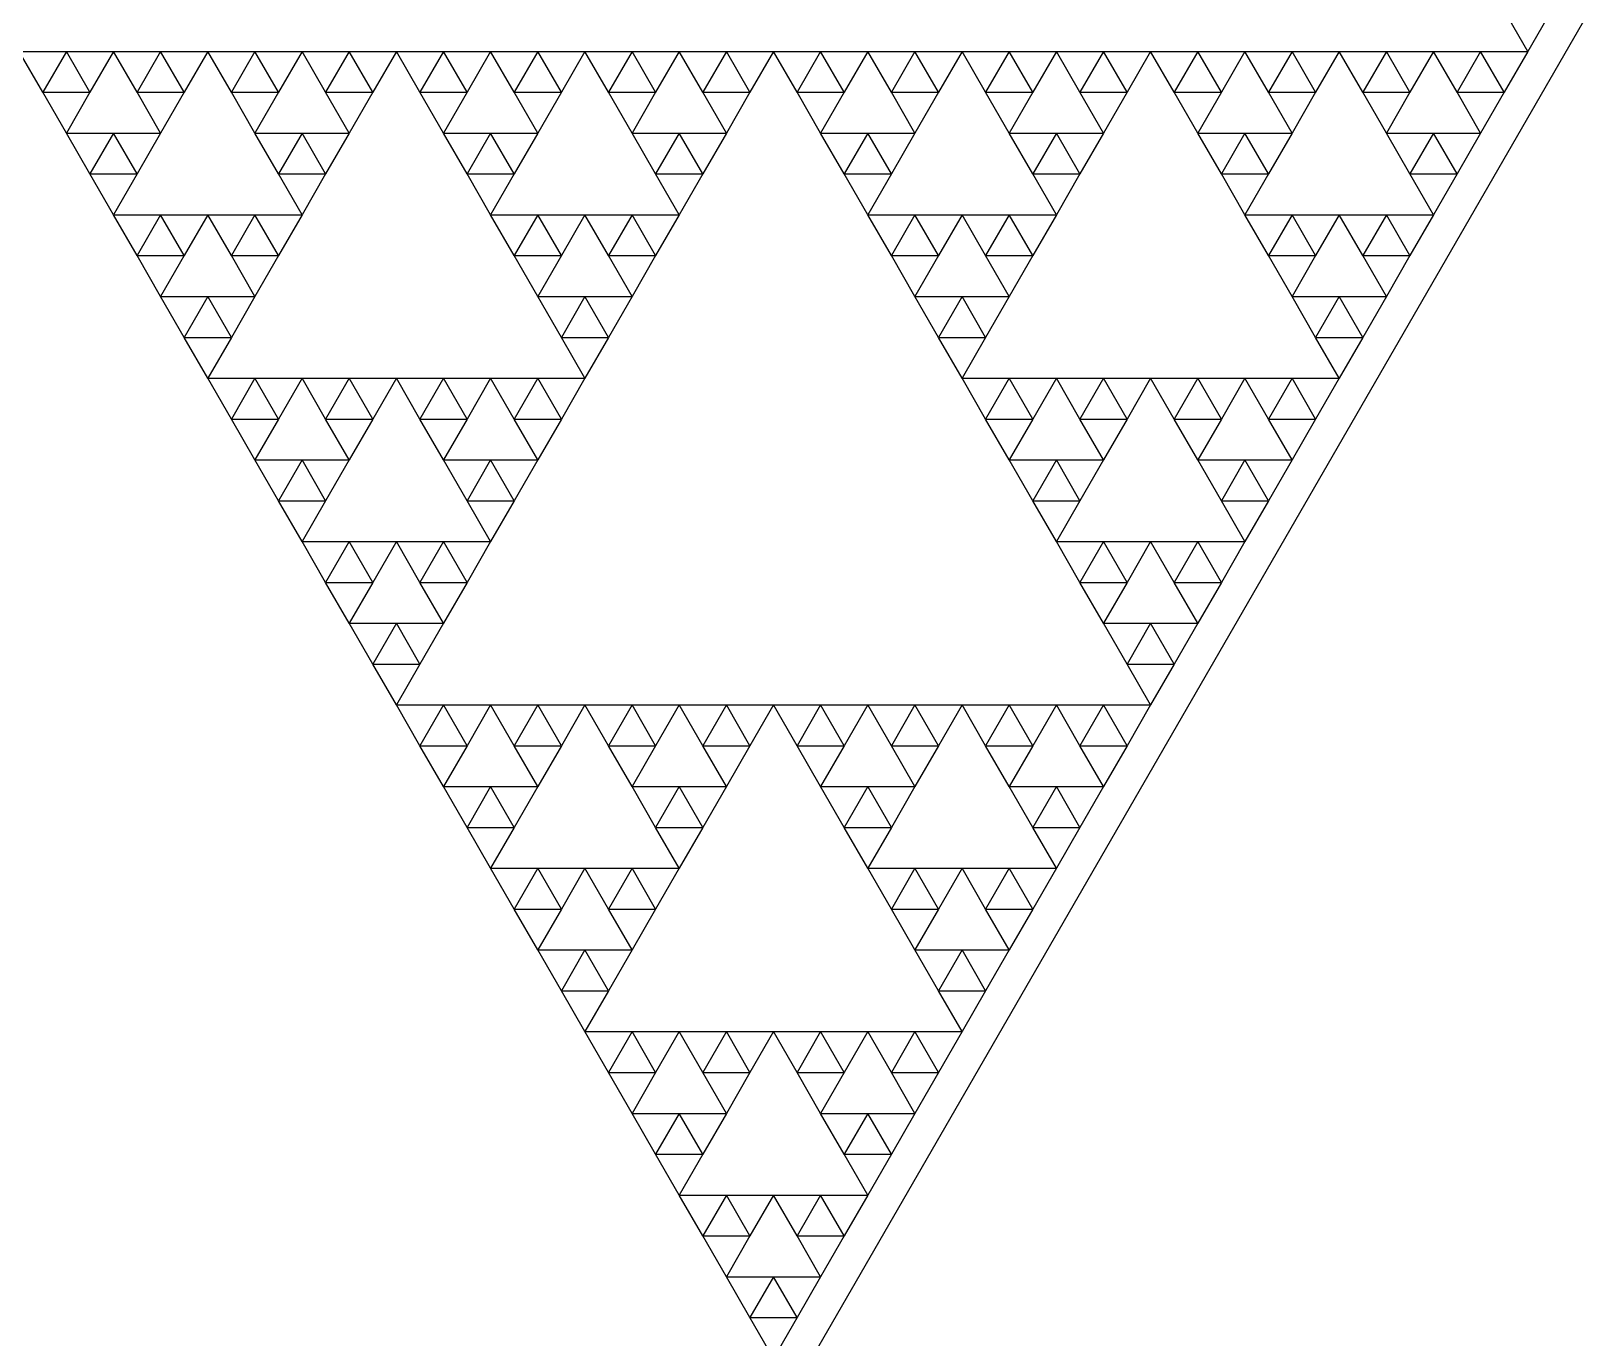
# Model space of a CAD drawing. Extents: x 0 to 345, y 1298 to 1597.
# Drawn here: x 173.2 to 260.4, y 1376.2 to 1449.6 of the extents above; entities that cross this region are included whole.
import ezdxf

# ---------------------------------------------------------------- set-up
doc = ezdxf.new("R2010")
doc.units = 0
doc.layers.get('0').update_dxf_attribs({"linetype": 'CONTINUOUS'})

msp = doc.modelspace()

# ---------------------------------------------------------------- linework, layer by layer
at = {"color": 3}
for p, q in [((345.29987, 1597.095774), (172.56699, 1297.91379)), ((257.33072, 1448.43014), (256.00623, 1450.72378)), ((258.65521, 1450.72378), (257.33072, 1448.43014)), ((172.56699, 1448.43014), (175.21598, 1448.43014)), ((173.89148, 1446.13587), (172.56699, 1448.43014)), ((175.21598, 1448.43014), (173.89148, 1446.13587)), ((175.21598, 1448.43014), (177.86496, 1448.43014)), ((176.54047, 1446.13587), (175.21598, 1448.43014)), ((177.86496, 1448.43014), (176.54047, 1446.13587)), ((177.86496, 1448.43014), (180.51332, 1448.43014)), ((179.18945, 1446.13587), (177.86496, 1448.43014)), ((180.51332, 1448.43014), (179.18945, 1446.13587)), ((180.51332, 1448.43014), (183.1623, 1448.43014)), ((181.83781, 1446.13587), (180.51332, 1448.43014)), ((183.1623, 1448.43014), (181.83781, 1446.13587)), ((183.1623, 1448.43014), (185.81129, 1448.43014)), ((184.4868, 1446.13587), (183.1623, 1448.43014)), ((185.81129, 1448.43014), (184.4868, 1446.13587)), ((185.81129, 1448.43014), (188.46027, 1448.43014)), ((187.13578, 1446.13587), (185.81129, 1448.43014)), ((188.46027, 1448.43014), (187.13578, 1446.13587)), ((188.46027, 1448.43014), (191.10925, 1448.43014)), ((189.78476, 1446.13587), (188.46027, 1448.43014)), ((191.10925, 1448.43014), (189.78476, 1446.13587)), ((191.10925, 1448.43014), (193.75762, 1448.43014)), ((192.43374, 1446.13587), (191.10925, 1448.43014)), ((193.75762, 1448.43014), (192.43374, 1446.13587)), ((193.75762, 1448.43014), (196.4066, 1448.43014)), ((195.08211, 1446.13587), (193.75762, 1448.43014)), ((196.4066, 1448.43014), (195.08211, 1446.13587)), ((196.4066, 1448.43014), (199.05558, 1448.43014)), ((197.73109, 1446.13587), (196.4066, 1448.43014)), ((199.05558, 1448.43014), (197.73109, 1446.13587)), ((199.05558, 1448.43014), (201.70456, 1448.43014)), ((200.38007, 1446.13587), (199.05558, 1448.43014)), ((201.70456, 1448.43014), (200.38007, 1446.13587)), ((201.70456, 1448.43014), (204.35354, 1448.43014)), ((203.02905, 1446.13587), (201.70456, 1448.43014)), ((204.35354, 1448.43014), (203.02905, 1446.13587)), ((204.35354, 1448.43014), (207.00253, 1448.43014)), ((205.67804, 1446.13587), (204.35354, 1448.43014)), ((207.00253, 1448.43014), (205.67804, 1446.13587)), ((207.00253, 1448.43014), (209.65089, 1448.43014)), ((208.3264, 1446.13587), (207.00253, 1448.43014)), ((209.65089, 1448.43014), (208.3264, 1446.13587)), ((209.65089, 1448.43014), (212.29987, 1448.43014)), ((210.97538, 1446.13587), (209.65089, 1448.43014)), ((212.29987, 1448.43014), (210.97538, 1446.13587)), ((212.29987, 1448.43014), (214.94886, 1448.43014)), ((213.62436, 1446.13587), (212.29987, 1448.43014)), ((214.94886, 1448.43014), (213.62436, 1446.13587)), ((214.94886, 1448.43014), (217.59784, 1448.43014)), ((216.27335, 1446.13587), (214.94886, 1448.43014)), ((217.59784, 1448.43014), (216.27335, 1446.13587)), ((217.59784, 1448.43014), (220.24682, 1448.43014)), ((218.92233, 1446.13587), (217.59784, 1448.43014)), ((220.24682, 1448.43014), (218.92233, 1446.13587)), ((220.24682, 1448.43014), (222.89519, 1448.43014)), ((221.57069, 1446.13587), (220.24682, 1448.43014)), ((222.89519, 1448.43014), (221.57069, 1446.13587)), ((222.89519, 1448.43014), (225.54417, 1448.43014)), ((224.21968, 1446.13587), (222.89519, 1448.43014)), ((225.54417, 1448.43014), (224.21968, 1446.13587)), ((225.54417, 1448.43014), (228.19315, 1448.43014)), ((226.86866, 1446.13587), (225.54417, 1448.43014)), ((228.19315, 1448.43014), (226.86866, 1446.13587)), ((228.19315, 1448.43014), (230.84213, 1448.43014)), ((229.51764, 1446.13587), (228.19315, 1448.43014)), ((230.84213, 1448.43014), (229.51764, 1446.13587)), ((230.84213, 1448.43014), (233.49111, 1448.43014)), ((232.16662, 1446.13587), (230.84213, 1448.43014)), ((233.49111, 1448.43014), (232.16662, 1446.13587)), ((233.49111, 1448.43014), (236.13948, 1448.43014)), ((234.8156, 1446.13587), (233.49111, 1448.43014)), ((236.13948, 1448.43014), (234.8156, 1446.13587)), ((236.13948, 1448.43014), (238.78846, 1448.43014)), ((237.46397, 1446.13587), (236.13948, 1448.43014)), ((238.78846, 1448.43014), (237.46397, 1446.13587)), ((238.78846, 1448.43014), (241.43744, 1448.43014)), ((240.11295, 1446.13587), (238.78846, 1448.43014)), ((241.43744, 1448.43014), (240.11295, 1446.13587)), ((241.43744, 1448.43014), (244.08643, 1448.43014)), ((242.76193, 1446.13587), (241.43744, 1448.43014)), ((244.08643, 1448.43014), (242.76193, 1446.13587)), ((244.08643, 1448.43014), (246.73541, 1448.43014)), ((245.41092, 1446.13587), (244.08643, 1448.43014)), ((246.73541, 1448.43014), (245.41092, 1446.13587)), ((246.73541, 1448.43014), (249.38377, 1448.43014)), ((248.0599, 1446.13587), (246.73541, 1448.43014)), ((249.38377, 1448.43014), (248.0599, 1446.13587)), ((249.38377, 1448.43014), (252.03275, 1448.43014)), ((250.70826, 1446.13587), (249.38377, 1448.43014)), ((252.03275, 1448.43014), (250.70826, 1446.13587)), ((252.03275, 1448.43014), (254.68174, 1448.43014)), ((253.35725, 1446.13587), (252.03275, 1448.43014)), ((254.68174, 1448.43014), (253.35725, 1446.13587)), ((254.68174, 1448.43014), (257.33072, 1448.43014)), ((256.00623, 1446.13587), (254.68174, 1448.43014)), ((257.33072, 1448.43014), (256.00623, 1446.13587)), ((173.89148, 1446.13587), (176.54047, 1446.13587)), ((175.21598, 1443.84223), (173.89148, 1446.13587)), ((176.54047, 1446.13587), (175.21598, 1443.84223)), ((179.18945, 1446.13587), (181.83781, 1446.13587)), ((180.51332, 1443.84223), (179.18945, 1446.13587)), ((181.83781, 1446.13587), (180.51332, 1443.84223)), ((184.4868, 1446.13587), (187.13578, 1446.13587)), ((185.81129, 1443.84223), (184.4868, 1446.13587)), ((187.13578, 1446.13587), (185.81129, 1443.84223)), ((189.78476, 1446.13587), (192.43374, 1446.13587)), ((191.10925, 1443.84223), (189.78476, 1446.13587)), ((192.43374, 1446.13587), (191.10925, 1443.84223)), ((195.08211, 1446.13587), (197.73109, 1446.13587)), ((196.4066, 1443.84223), (195.08211, 1446.13587)), ((197.73109, 1446.13587), (196.4066, 1443.84223)), ((200.38007, 1446.13587), (203.02905, 1446.13587)), ((201.70456, 1443.84223), (200.38007, 1446.13587)), ((203.02905, 1446.13587), (201.70456, 1443.84223)), ((205.67804, 1446.13587), (208.3264, 1446.13587)), ((207.00253, 1443.84223), (205.67804, 1446.13587)), ((208.3264, 1446.13587), (207.00253, 1443.84223)), ((210.97538, 1446.13587), (213.62436, 1446.13587)), ((212.29987, 1443.84223), (210.97538, 1446.13587)), ((213.62436, 1446.13587), (212.29987, 1443.84223)), ((216.27335, 1446.13587), (218.92233, 1446.13587)), ((217.59784, 1443.84223), (216.27335, 1446.13587)), ((218.92233, 1446.13587), (217.59784, 1443.84223)), ((221.57069, 1446.13587), (224.21968, 1446.13587)), ((222.89519, 1443.84223), (221.57069, 1446.13587)), ((224.21968, 1446.13587), (222.89519, 1443.84223)), ((226.86866, 1446.13587), (229.51764, 1446.13587)), ((228.19315, 1443.84223), (226.86866, 1446.13587)), ((229.51764, 1446.13587), (228.19315, 1443.84223)), ((232.16662, 1446.13587), (234.8156, 1446.13587)), ((233.49111, 1443.84223), (232.16662, 1446.13587)), ((234.8156, 1446.13587), (233.49111, 1443.84223)), ((237.46397, 1446.13587), (240.11295, 1446.13587)), ((238.78846, 1443.84223), (237.46397, 1446.13587)), ((240.11295, 1446.13587), (238.78846, 1443.84223)), ((242.76193, 1446.13587), (245.41092, 1446.13587)), ((244.08643, 1443.84223), (242.76193, 1446.13587)), ((245.41092, 1446.13587), (244.08643, 1443.84223)), ((248.0599, 1446.13587), (250.70826, 1446.13587)), ((249.38377, 1443.84223), (248.0599, 1446.13587)), ((250.70826, 1446.13587), (249.38377, 1443.84223)), ((253.35725, 1446.13587), (256.00623, 1446.13587)), ((254.68174, 1443.84223), (253.35725, 1446.13587)), ((256.00623, 1446.13587), (254.68174, 1443.84223)), ((175.21598, 1443.84223), (177.86496, 1443.84223)), ((176.54047, 1441.54797), (175.21598, 1443.84223)), ((177.86496, 1443.84223), (176.54047, 1441.54797)), ((177.86496, 1443.84223), (180.51332, 1443.84223)), ((179.18945, 1441.54797), (177.86496, 1443.84223)), ((180.51332, 1443.84223), (179.18945, 1441.54797)), ((185.81129, 1443.84223), (188.46027, 1443.84223)), ((187.13578, 1441.54797), (185.81129, 1443.84223)), ((188.46027, 1443.84223), (187.13578, 1441.54797)), ((188.46027, 1443.84223), (191.10925, 1443.84223)), ((189.78476, 1441.54797), (188.46027, 1443.84223)), ((191.10925, 1443.84223), (189.78476, 1441.54797)), ((196.4066, 1443.84223), (199.05558, 1443.84223)), ((197.73109, 1441.54797), (196.4066, 1443.84223)), ((199.05558, 1443.84223), (197.73109, 1441.54797)), ((199.05558, 1443.84223), (201.70456, 1443.84223)), ((200.38007, 1441.54797), (199.05558, 1443.84223)), ((201.70456, 1443.84223), (200.38007, 1441.54797)), ((207.00253, 1443.84223), (209.65089, 1443.84223)), ((208.3264, 1441.54797), (207.00253, 1443.84223)), ((209.65089, 1443.84223), (208.3264, 1441.54797)), ((209.65089, 1443.84223), (212.29987, 1443.84223)), ((210.97538, 1441.54797), (209.65089, 1443.84223)), ((212.29987, 1443.84223), (210.97538, 1441.54797)), ((217.59784, 1443.84223), (220.24682, 1443.84223)), ((218.92233, 1441.54797), (217.59784, 1443.84223)), ((220.24682, 1443.84223), (218.92233, 1441.54797)), ((220.24682, 1443.84223), (222.89519, 1443.84223)), ((221.57069, 1441.54797), (220.24682, 1443.84223)), ((222.89519, 1443.84223), (221.57069, 1441.54797)), ((228.19315, 1443.84223), (230.84213, 1443.84223)), ((229.51764, 1441.54797), (228.19315, 1443.84223)), ((230.84213, 1443.84223), (229.51764, 1441.54797)), ((230.84213, 1443.84223), (233.49111, 1443.84223)), ((232.16662, 1441.54797), (230.84213, 1443.84223)), ((233.49111, 1443.84223), (232.16662, 1441.54797)), ((238.78846, 1443.84223), (241.43744, 1443.84223)), ((240.11295, 1441.54797), (238.78846, 1443.84223)), ((241.43744, 1443.84223), (240.11295, 1441.54797)), ((241.43744, 1443.84223), (244.08643, 1443.84223)), ((242.76193, 1441.54797), (241.43744, 1443.84223)), ((244.08643, 1443.84223), (242.76193, 1441.54797)), ((249.38377, 1443.84223), (252.03275, 1443.84223)), ((250.70826, 1441.54797), (249.38377, 1443.84223)), ((252.03275, 1443.84223), (250.70826, 1441.54797)), ((252.03275, 1443.84223), (254.68174, 1443.84223)), ((253.35725, 1441.54797), (252.03275, 1443.84223)), ((254.68174, 1443.84223), (253.35725, 1441.54797)), ((176.54047, 1441.54797), (179.18945, 1441.54797)), ((177.86496, 1439.25432), (176.54047, 1441.54797)), ((179.18945, 1441.54797), (177.86496, 1439.25432)), ((187.13578, 1441.54797), (189.78476, 1441.54797)), ((188.46027, 1439.25432), (187.13578, 1441.54797)), ((189.78476, 1441.54797), (188.46027, 1439.25432)), ((197.73109, 1441.54797), (200.38007, 1441.54797)), ((199.05558, 1439.25432), (197.73109, 1441.54797)), ((200.38007, 1441.54797), (199.05558, 1439.25432)), ((208.3264, 1441.54797), (210.97538, 1441.54797)), ((209.65089, 1439.25432), (208.3264, 1441.54797)), ((210.97538, 1441.54797), (209.65089, 1439.25432)), ((218.92233, 1441.54797), (221.57069, 1441.54797)), ((220.24682, 1439.25432), (218.92233, 1441.54797)), ((221.57069, 1441.54797), (220.24682, 1439.25432)), ((229.51764, 1441.54797), (232.16662, 1441.54797)), ((230.84213, 1439.25432), (229.51764, 1441.54797)), ((232.16662, 1441.54797), (230.84213, 1439.25432)), ((240.11295, 1441.54797), (242.76193, 1441.54797)), ((241.43744, 1439.25432), (240.11295, 1441.54797)), ((242.76193, 1441.54797), (241.43744, 1439.25432)), ((250.70826, 1441.54797), (253.35725, 1441.54797)), ((252.03275, 1439.25432), (250.70826, 1441.54797)), ((253.35725, 1441.54797), (252.03275, 1439.25432)), ((177.86496, 1439.25432), (180.51332, 1439.25432)), ((179.18945, 1436.96006), (177.86496, 1439.25432)), ((180.51332, 1439.25432), (179.18945, 1436.96006)), ((180.51332, 1439.25432), (183.1623, 1439.25432)), ((181.83781, 1436.96006), (180.51332, 1439.25432)), ((183.1623, 1439.25432), (181.83781, 1436.96006)), ((183.1623, 1439.25432), (185.81129, 1439.25432)), ((184.4868, 1436.96006), (183.1623, 1439.25432)), ((185.81129, 1439.25432), (184.4868, 1436.96006)), ((185.81129, 1439.25432), (188.46027, 1439.25432)), ((187.13578, 1436.96006), (185.81129, 1439.25432)), ((188.46027, 1439.25432), (187.13578, 1436.96006)), ((199.05558, 1439.25432), (201.70456, 1439.25432)), ((200.38007, 1436.96006), (199.05558, 1439.25432)), ((201.70456, 1439.25432), (200.38007, 1436.96006)), ((201.70456, 1439.25432), (204.35354, 1439.25432)), ((203.02905, 1436.96006), (201.70456, 1439.25432)), ((204.35354, 1439.25432), (203.02905, 1436.96006)), ((204.35354, 1439.25432), (207.00253, 1439.25432)), ((205.67804, 1436.96006), (204.35354, 1439.25432)), ((207.00253, 1439.25432), (205.67804, 1436.96006)), ((207.00253, 1439.25432), (209.65089, 1439.25432)), ((208.3264, 1436.96006), (207.00253, 1439.25432)), ((209.65089, 1439.25432), (208.3264, 1436.96006)), ((220.24682, 1439.25432), (222.89519, 1439.25432)), ((221.57069, 1436.96006), (220.24682, 1439.25432)), ((222.89519, 1439.25432), (221.57069, 1436.96006)), ((222.89519, 1439.25432), (225.54417, 1439.25432)), ((224.21968, 1436.96006), (222.89519, 1439.25432)), ((225.54417, 1439.25432), (224.21968, 1436.96006)), ((225.54417, 1439.25432), (228.19315, 1439.25432)), ((226.86866, 1436.96006), (225.54417, 1439.25432)), ((228.19315, 1439.25432), (226.86866, 1436.96006)), ((228.19315, 1439.25432), (230.84213, 1439.25432)), ((229.51764, 1436.96006), (228.19315, 1439.25432)), ((230.84213, 1439.25432), (229.51764, 1436.96006)), ((241.43744, 1439.25432), (244.08643, 1439.25432)), ((242.76193, 1436.96006), (241.43744, 1439.25432)), ((244.08643, 1439.25432), (242.76193, 1436.96006)), ((244.08643, 1439.25432), (246.73541, 1439.25432)), ((245.41092, 1436.96006), (244.08643, 1439.25432)), ((246.73541, 1439.25432), (245.41092, 1436.96006)), ((246.73541, 1439.25432), (249.38377, 1439.25432)), ((248.0599, 1436.96006), (246.73541, 1439.25432)), ((249.38377, 1439.25432), (248.0599, 1436.96006)), ((249.38377, 1439.25432), (252.03275, 1439.25432)), ((250.70826, 1436.96006), (249.38377, 1439.25432)), ((252.03275, 1439.25432), (250.70826, 1436.96006)), ((179.18945, 1436.96006), (181.83781, 1436.96006)), ((180.51332, 1434.66641), (179.18945, 1436.96006)), ((181.83781, 1436.96006), (180.51332, 1434.66641)), ((184.4868, 1436.96006), (187.13578, 1436.96006)), ((185.81129, 1434.66641), (184.4868, 1436.96006)), ((187.13578, 1436.96006), (185.81129, 1434.66641)), ((200.38007, 1436.96006), (203.02905, 1436.96006)), ((201.70456, 1434.66641), (200.38007, 1436.96006)), ((203.02905, 1436.96006), (201.70456, 1434.66641)), ((205.67804, 1436.96006), (208.3264, 1436.96006)), ((207.00253, 1434.66641), (205.67804, 1436.96006)), ((208.3264, 1436.96006), (207.00253, 1434.66641)), ((221.57069, 1436.96006), (224.21968, 1436.96006)), ((222.89519, 1434.66641), (221.57069, 1436.96006)), ((224.21968, 1436.96006), (222.89519, 1434.66641)), ((226.86866, 1436.96006), (229.51764, 1436.96006)), ((228.19315, 1434.66641), (226.86866, 1436.96006)), ((229.51764, 1436.96006), (228.19315, 1434.66641)), ((242.76193, 1436.96006), (245.41092, 1436.96006)), ((244.08643, 1434.66641), (242.76193, 1436.96006)), ((245.41092, 1436.96006), (244.08643, 1434.66641)), ((248.0599, 1436.96006), (250.70826, 1436.96006)), ((249.38377, 1434.66641), (248.0599, 1436.96006)), ((250.70826, 1436.96006), (249.38377, 1434.66641)), ((180.51332, 1434.66641), (183.1623, 1434.66641)), ((181.83781, 1432.37215), (180.51332, 1434.66641)), ((183.1623, 1434.66641), (181.83781, 1432.37215)), ((183.1623, 1434.66641), (185.81129, 1434.66641)), ((184.4868, 1432.37215), (183.1623, 1434.66641)), ((185.81129, 1434.66641), (184.4868, 1432.37215)), ((201.70456, 1434.66641), (204.35354, 1434.66641)), ((203.02905, 1432.37215), (201.70456, 1434.66641)), ((204.35354, 1434.66641), (203.02905, 1432.37215)), ((204.35354, 1434.66641), (207.00253, 1434.66641)), ((205.67804, 1432.37215), (204.35354, 1434.66641)), ((207.00253, 1434.66641), (205.67804, 1432.37215)), ((222.89519, 1434.66641), (225.54417, 1434.66641)), ((224.21968, 1432.37215), (222.89519, 1434.66641)), ((225.54417, 1434.66641), (224.21968, 1432.37215)), ((225.54417, 1434.66641), (228.19315, 1434.66641)), ((226.86866, 1432.37215), (225.54417, 1434.66641)), ((228.19315, 1434.66641), (226.86866, 1432.37215)), ((244.08643, 1434.66641), (246.73541, 1434.66641)), ((245.41092, 1432.37215), (244.08643, 1434.66641)), ((246.73541, 1434.66641), (245.41092, 1432.37215)), ((246.73541, 1434.66641), (249.38377, 1434.66641)), ((248.0599, 1432.37215), (246.73541, 1434.66641)), ((249.38377, 1434.66641), (248.0599, 1432.37215)), ((181.83781, 1432.37215), (184.4868, 1432.37215)), ((183.1623, 1430.07789), (181.83781, 1432.37215)), ((184.4868, 1432.37215), (183.1623, 1430.07789)), ((203.02905, 1432.37215), (205.67804, 1432.37215)), ((204.35354, 1430.07789), (203.02905, 1432.37215)), ((205.67804, 1432.37215), (204.35354, 1430.07789)), ((224.21968, 1432.37215), (226.86866, 1432.37215)), ((225.54417, 1430.07789), (224.21968, 1432.37215)), ((226.86866, 1432.37215), (225.54417, 1430.07789)), ((245.41092, 1432.37215), (248.0599, 1432.37215)), ((246.73541, 1430.07789), (245.41092, 1432.37215)), ((248.0599, 1432.37215), (246.73541, 1430.07789)), ((183.1623, 1430.07789), (185.81129, 1430.07789)), ((184.4868, 1427.78424), (183.1623, 1430.07789)), ((185.81129, 1430.07789), (184.4868, 1427.78424)), ((185.81129, 1430.07789), (188.46027, 1430.07789)), ((187.13578, 1427.78424), (185.81129, 1430.07789)), ((188.46027, 1430.07789), (187.13578, 1427.78424)), ((188.46027, 1430.07789), (191.10925, 1430.07789)), ((189.78476, 1427.78424), (188.46027, 1430.07789)), ((191.10925, 1430.07789), (189.78476, 1427.78424)), ((191.10925, 1430.07789), (193.75762, 1430.07789)), ((192.43374, 1427.78424), (191.10925, 1430.07789)), ((193.75762, 1430.07789), (192.43374, 1427.78424)), ((193.75762, 1430.07789), (196.4066, 1430.07789)), ((195.08211, 1427.78424), (193.75762, 1430.07789)), ((196.4066, 1430.07789), (195.08211, 1427.78424)), ((196.4066, 1430.07789), (199.05558, 1430.07789)), ((197.73109, 1427.78424), (196.4066, 1430.07789)), ((199.05558, 1430.07789), (197.73109, 1427.78424)), ((199.05558, 1430.07789), (201.70456, 1430.07789)), ((200.38007, 1427.78424), (199.05558, 1430.07789)), ((201.70456, 1430.07789), (200.38007, 1427.78424)), ((201.70456, 1430.07789), (204.35354, 1430.07789)), ((203.02905, 1427.78424), (201.70456, 1430.07789)), ((204.35354, 1430.07789), (203.02905, 1427.78424)), ((225.54417, 1430.07789), (228.19315, 1430.07789)), ((226.86866, 1427.78424), (225.54417, 1430.07789)), ((228.19315, 1430.07789), (226.86866, 1427.78424)), ((228.19315, 1430.07789), (230.84213, 1430.07789)), ((229.51764, 1427.78424), (228.19315, 1430.07789)), ((230.84213, 1430.07789), (229.51764, 1427.78424)), ((230.84213, 1430.07789), (233.49111, 1430.07789)), ((232.16662, 1427.78424), (230.84213, 1430.07789)), ((233.49111, 1430.07789), (232.16662, 1427.78424)), ((233.49111, 1430.07789), (236.13948, 1430.07789)), ((234.8156, 1427.78424), (233.49111, 1430.07789)), ((236.13948, 1430.07789), (234.8156, 1427.78424)), ((236.13948, 1430.07789), (238.78846, 1430.07789)), ((237.46397, 1427.78424), (236.13948, 1430.07789)), ((238.78846, 1430.07789), (237.46397, 1427.78424)), ((238.78846, 1430.07789), (241.43744, 1430.07789)), ((240.11295, 1427.78424), (238.78846, 1430.07789)), ((241.43744, 1430.07789), (240.11295, 1427.78424)), ((241.43744, 1430.07789), (244.08643, 1430.07789)), ((242.76193, 1427.78424), (241.43744, 1430.07789)), ((244.08643, 1430.07789), (242.76193, 1427.78424)), ((244.08643, 1430.07789), (246.73541, 1430.07789)), ((245.41092, 1427.78424), (244.08643, 1430.07789)), ((246.73541, 1430.07789), (245.41092, 1427.78424)), ((184.4868, 1427.78424), (187.13578, 1427.78424)), ((185.81129, 1425.48998), (184.4868, 1427.78424)), ((187.13578, 1427.78424), (185.81129, 1425.48998)), ((189.78476, 1427.78424), (192.43374, 1427.78424)), ((191.10925, 1425.48998), (189.78476, 1427.78424)), ((192.43374, 1427.78424), (191.10925, 1425.48998)), ((195.08211, 1427.78424), (197.73109, 1427.78424)), ((196.4066, 1425.48998), (195.08211, 1427.78424)), ((197.73109, 1427.78424), (196.4066, 1425.48998)), ((200.38007, 1427.78424), (203.02905, 1427.78424)), ((201.70456, 1425.48998), (200.38007, 1427.78424)), ((203.02905, 1427.78424), (201.70456, 1425.48998)), ((226.86866, 1427.78424), (229.51764, 1427.78424)), ((228.19315, 1425.48998), (226.86866, 1427.78424)), ((229.51764, 1427.78424), (228.19315, 1425.48998)), ((232.16662, 1427.78424), (234.8156, 1427.78424)), ((233.49111, 1425.48998), (232.16662, 1427.78424)), ((234.8156, 1427.78424), (233.49111, 1425.48998)), ((237.46397, 1427.78424), (240.11295, 1427.78424)), ((238.78846, 1425.48998), (237.46397, 1427.78424)), ((240.11295, 1427.78424), (238.78846, 1425.48998)), ((242.76193, 1427.78424), (245.41092, 1427.78424)), ((244.08643, 1425.48998), (242.76193, 1427.78424)), ((245.41092, 1427.78424), (244.08643, 1425.48998)), ((185.81129, 1425.48998), (188.46027, 1425.48998)), ((187.13578, 1423.19633), (185.81129, 1425.48998)), ((188.46027, 1425.48998), (187.13578, 1423.19633)), ((188.46027, 1425.48998), (191.10925, 1425.48998)), ((189.78476, 1423.19633), (188.46027, 1425.48998)), ((191.10925, 1425.48998), (189.78476, 1423.19633)), ((196.4066, 1425.48998), (199.05558, 1425.48998)), ((197.73109, 1423.19633), (196.4066, 1425.48998)), ((199.05558, 1425.48998), (197.73109, 1423.19633)), ((199.05558, 1425.48998), (201.70456, 1425.48998)), ((200.38007, 1423.19633), (199.05558, 1425.48998)), ((201.70456, 1425.48998), (200.38007, 1423.19633)), ((228.19315, 1425.48998), (230.84213, 1425.48998)), ((229.51764, 1423.19633), (228.19315, 1425.48998)), ((230.84213, 1425.48998), (229.51764, 1423.19633)), ((230.84213, 1425.48998), (233.49111, 1425.48998)), ((232.16662, 1423.19633), (230.84213, 1425.48998)), ((233.49111, 1425.48998), (232.16662, 1423.19633)), ((238.78846, 1425.48998), (241.43744, 1425.48998)), ((240.11295, 1423.19633), (238.78846, 1425.48998)), ((241.43744, 1425.48998), (240.11295, 1423.19633)), ((241.43744, 1425.48998), (244.08643, 1425.48998)), ((242.76193, 1423.19633), (241.43744, 1425.48998)), ((244.08643, 1425.48998), (242.76193, 1423.19633)), ((187.13578, 1423.19633), (189.78476, 1423.19633)), ((188.46027, 1420.90207), (187.13578, 1423.19633)), ((189.78476, 1423.19633), (188.46027, 1420.90207)), ((197.73109, 1423.19633), (200.38007, 1423.19633)), ((199.05558, 1420.90207), (197.73109, 1423.19633)), ((200.38007, 1423.19633), (199.05558, 1420.90207)), ((229.51764, 1423.19633), (232.16662, 1423.19633)), ((230.84213, 1420.90207), (229.51764, 1423.19633)), ((232.16662, 1423.19633), (230.84213, 1420.90207)), ((240.11295, 1423.19633), (242.76193, 1423.19633)), ((241.43744, 1420.90207), (240.11295, 1423.19633)), ((242.76193, 1423.19633), (241.43744, 1420.90207)), ((188.46027, 1420.90207), (191.10925, 1420.90207)), ((189.78476, 1418.60842), (188.46027, 1420.90207)), ((191.10925, 1420.90207), (189.78476, 1418.60842)), ((191.10925, 1420.90207), (193.75762, 1420.90207)), ((192.43374, 1418.60842), (191.10925, 1420.90207)), ((193.75762, 1420.90207), (192.43374, 1418.60842)), ((193.75762, 1420.90207), (196.4066, 1420.90207)), ((195.08211, 1418.60842), (193.75762, 1420.90207)), ((196.4066, 1420.90207), (195.08211, 1418.60842)), ((196.4066, 1420.90207), (199.05558, 1420.90207)), ((197.73109, 1418.60842), (196.4066, 1420.90207)), ((199.05558, 1420.90207), (197.73109, 1418.60842)), ((230.84213, 1420.90207), (233.49111, 1420.90207)), ((232.16662, 1418.60842), (230.84213, 1420.90207)), ((233.49111, 1420.90207), (232.16662, 1418.60842)), ((233.49111, 1420.90207), (236.13948, 1420.90207)), ((234.8156, 1418.60842), (233.49111, 1420.90207)), ((236.13948, 1420.90207), (234.8156, 1418.60842)), ((236.13948, 1420.90207), (238.78846, 1420.90207)), ((237.46397, 1418.60842), (236.13948, 1420.90207)), ((238.78846, 1420.90207), (237.46397, 1418.60842)), ((238.78846, 1420.90207), (241.43744, 1420.90207)), ((240.11295, 1418.60842), (238.78846, 1420.90207)), ((241.43744, 1420.90207), (240.11295, 1418.60842)), ((189.78476, 1418.60842), (192.43374, 1418.60842)), ((191.10925, 1416.31416), (189.78476, 1418.60842)), ((192.43374, 1418.60842), (191.10925, 1416.31416)), ((195.08211, 1418.60842), (197.73109, 1418.60842)), ((196.4066, 1416.31416), (195.08211, 1418.60842)), ((197.73109, 1418.60842), (196.4066, 1416.31416)), ((232.16662, 1418.60842), (234.8156, 1418.60842)), ((233.49111, 1416.31416), (232.16662, 1418.60842)), ((234.8156, 1418.60842), (233.49111, 1416.31416)), ((237.46397, 1418.60842), (240.11295, 1418.60842)), ((238.78846, 1416.31416), (237.46397, 1418.60842)), ((240.11295, 1418.60842), (238.78846, 1416.31416)), ((191.10925, 1416.31416), (193.75762, 1416.31416)), ((192.43374, 1414.02051), (191.10925, 1416.31416)), ((193.75762, 1416.31416), (192.43374, 1414.02051)), ((193.75762, 1416.31416), (196.4066, 1416.31416)), ((195.08211, 1414.02051), (193.75762, 1416.31416)), ((196.4066, 1416.31416), (195.08211, 1414.02051)), ((233.49111, 1416.31416), (236.13948, 1416.31416)), ((234.8156, 1414.02051), (233.49111, 1416.31416)), ((236.13948, 1416.31416), (234.8156, 1414.02051)), ((236.13948, 1416.31416), (238.78846, 1416.31416)), ((237.46397, 1414.02051), (236.13948, 1416.31416)), ((238.78846, 1416.31416), (237.46397, 1414.02051)), ((192.43374, 1414.02051), (195.08211, 1414.02051)), ((193.75762, 1411.72625), (192.43374, 1414.02051)), ((195.08211, 1414.02051), (193.75762, 1411.72625)), ((234.8156, 1414.02051), (237.46397, 1414.02051)), ((236.13948, 1411.72625), (234.8156, 1414.02051)), ((237.46397, 1414.02051), (236.13948, 1411.72625)), ((193.75762, 1411.72625), (196.4066, 1411.72625)), ((195.08211, 1409.43261), (193.75762, 1411.72625)), ((196.4066, 1411.72625), (195.08211, 1409.43261)), ((196.4066, 1411.72625), (199.05558, 1411.72625)), ((197.73109, 1409.43261), (196.4066, 1411.72625)), ((199.05558, 1411.72625), (197.73109, 1409.43261)), ((199.05558, 1411.72625), (201.70456, 1411.72625)), ((200.38007, 1409.43261), (199.05558, 1411.72625)), ((201.70456, 1411.72625), (200.38007, 1409.43261)), ((201.70456, 1411.72625), (204.35354, 1411.72625)), ((203.02905, 1409.43261), (201.70456, 1411.72625)), ((204.35354, 1411.72625), (203.02905, 1409.43261)), ((204.35354, 1411.72625), (207.00253, 1411.72625)), ((205.67804, 1409.43261), (204.35354, 1411.72625)), ((207.00253, 1411.72625), (205.67804, 1409.43261)), ((207.00253, 1411.72625), (209.65089, 1411.72625)), ((208.3264, 1409.43261), (207.00253, 1411.72625)), ((209.65089, 1411.72625), (208.3264, 1409.43261)), ((209.65089, 1411.72625), (212.29987, 1411.72625)), ((210.97538, 1409.43261), (209.65089, 1411.72625)), ((212.29987, 1411.72625), (210.97538, 1409.43261)), ((212.29987, 1411.72625), (214.94886, 1411.72625)), ((213.62436, 1409.43261), (212.29987, 1411.72625)), ((214.94886, 1411.72625), (213.62436, 1409.43261)), ((214.94886, 1411.72625), (217.59784, 1411.72625)), ((216.27335, 1409.43261), (214.94886, 1411.72625)), ((217.59784, 1411.72625), (216.27335, 1409.43261)), ((217.59784, 1411.72625), (220.24682, 1411.72625)), ((218.92233, 1409.43261), (217.59784, 1411.72625)), ((220.24682, 1411.72625), (218.92233, 1409.43261)), ((220.24682, 1411.72625), (222.89519, 1411.72625)), ((221.57069, 1409.43261), (220.24682, 1411.72625)), ((222.89519, 1411.72625), (221.57069, 1409.43261)), ((222.89519, 1411.72625), (225.54417, 1411.72625)), ((224.21968, 1409.43261), (222.89519, 1411.72625)), ((225.54417, 1411.72625), (224.21968, 1409.43261)), ((225.54417, 1411.72625), (228.19315, 1411.72625)), ((226.86866, 1409.43261), (225.54417, 1411.72625)), ((228.19315, 1411.72625), (226.86866, 1409.43261)), ((228.19315, 1411.72625), (230.84213, 1411.72625)), ((229.51764, 1409.43261), (228.19315, 1411.72625)), ((230.84213, 1411.72625), (229.51764, 1409.43261)), ((230.84213, 1411.72625), (233.49111, 1411.72625)), ((232.16662, 1409.43261), (230.84213, 1411.72625)), ((233.49111, 1411.72625), (232.16662, 1409.43261)), ((233.49111, 1411.72625), (236.13948, 1411.72625)), ((234.8156, 1409.43261), (233.49111, 1411.72625)), ((236.13948, 1411.72625), (234.8156, 1409.43261)), ((195.08211, 1409.43261), (197.73109, 1409.43261)), ((196.4066, 1407.13834), (195.08211, 1409.43261)), ((197.73109, 1409.43261), (196.4066, 1407.13834)), ((200.38007, 1409.43261), (203.02905, 1409.43261)), ((201.70456, 1407.13834), (200.38007, 1409.43261)), ((203.02905, 1409.43261), (201.70456, 1407.13834)), ((205.67804, 1409.43261), (208.3264, 1409.43261)), ((207.00253, 1407.13834), (205.67804, 1409.43261)), ((208.3264, 1409.43261), (207.00253, 1407.13834)), ((210.97538, 1409.43261), (213.62436, 1409.43261)), ((212.29987, 1407.13834), (210.97538, 1409.43261)), ((213.62436, 1409.43261), (212.29987, 1407.13834)), ((216.27335, 1409.43261), (218.92233, 1409.43261)), ((217.59784, 1407.13834), (216.27335, 1409.43261)), ((218.92233, 1409.43261), (217.59784, 1407.13834)), ((221.57069, 1409.43261), (224.21968, 1409.43261)), ((222.89519, 1407.13834), (221.57069, 1409.43261)), ((224.21968, 1409.43261), (222.89519, 1407.13834)), ((226.86866, 1409.43261), (229.51764, 1409.43261)), ((228.19315, 1407.13834), (226.86866, 1409.43261)), ((229.51764, 1409.43261), (228.19315, 1407.13834)), ((232.16662, 1409.43261), (234.8156, 1409.43261)), ((233.49111, 1407.13834), (232.16662, 1409.43261)), ((234.8156, 1409.43261), (233.49111, 1407.13834)), ((196.4066, 1407.13834), (199.05558, 1407.13834)), ((197.73109, 1404.84408), (196.4066, 1407.13834)), ((199.05558, 1407.13834), (197.73109, 1404.84408)), ((199.05558, 1407.13834), (201.70456, 1407.13834)), ((200.38007, 1404.84408), (199.05558, 1407.13834)), ((201.70456, 1407.13834), (200.38007, 1404.84408)), ((207.00253, 1407.13834), (209.65089, 1407.13834)), ((208.3264, 1404.84408), (207.00253, 1407.13834)), ((209.65089, 1407.13834), (208.3264, 1404.84408)), ((209.65089, 1407.13834), (212.29987, 1407.13834)), ((210.97538, 1404.84408), (209.65089, 1407.13834)), ((212.29987, 1407.13834), (210.97538, 1404.84408)), ((217.59784, 1407.13834), (220.24682, 1407.13834)), ((218.92233, 1404.84408), (217.59784, 1407.13834)), ((220.24682, 1407.13834), (218.92233, 1404.84408)), ((220.24682, 1407.13834), (222.89519, 1407.13834)), ((221.57069, 1404.84408), (220.24682, 1407.13834)), ((222.89519, 1407.13834), (221.57069, 1404.84408)), ((228.19315, 1407.13834), (230.84213, 1407.13834)), ((229.51764, 1404.84408), (228.19315, 1407.13834)), ((230.84213, 1407.13834), (229.51764, 1404.84408)), ((230.84213, 1407.13834), (233.49111, 1407.13834)), ((232.16662, 1404.84408), (230.84213, 1407.13834)), ((233.49111, 1407.13834), (232.16662, 1404.84408)), ((197.73109, 1404.84408), (200.38007, 1404.84408)), ((199.05558, 1402.55043), (197.73109, 1404.84408)), ((200.38007, 1404.84408), (199.05558, 1402.55043)), ((208.3264, 1404.84408), (210.97538, 1404.84408)), ((209.65089, 1402.55043), (208.3264, 1404.84408)), ((210.97538, 1404.84408), (209.65089, 1402.55043)), ((218.92233, 1404.84408), (221.57069, 1404.84408)), ((220.24682, 1402.55043), (218.92233, 1404.84408)), ((221.57069, 1404.84408), (220.24682, 1402.55043)), ((229.51764, 1404.84408), (232.16662, 1404.84408)), ((230.84213, 1402.55043), (229.51764, 1404.84408)), ((232.16662, 1404.84408), (230.84213, 1402.55043)), ((199.05558, 1402.55043), (201.70456, 1402.55043)), ((200.38007, 1400.25617), (199.05558, 1402.55043)), ((201.70456, 1402.55043), (200.38007, 1400.25617)), ((201.70456, 1402.55043), (204.35354, 1402.55043)), ((203.02905, 1400.25617), (201.70456, 1402.55043)), ((204.35354, 1402.55043), (203.02905, 1400.25617)), ((204.35354, 1402.55043), (207.00253, 1402.55043)), ((205.67804, 1400.25617), (204.35354, 1402.55043)), ((207.00253, 1402.55043), (205.67804, 1400.25617)), ((207.00253, 1402.55043), (209.65089, 1402.55043)), ((208.3264, 1400.25617), (207.00253, 1402.55043)), ((209.65089, 1402.55043), (208.3264, 1400.25617)), ((220.24682, 1402.55043), (222.89519, 1402.55043)), ((221.57069, 1400.25617), (220.24682, 1402.55043)), ((222.89519, 1402.55043), (221.57069, 1400.25617)), ((222.89519, 1402.55043), (225.54417, 1402.55043)), ((224.21968, 1400.25617), (222.89519, 1402.55043)), ((225.54417, 1402.55043), (224.21968, 1400.25617)), ((225.54417, 1402.55043), (228.19315, 1402.55043)), ((226.86866, 1400.25617), (225.54417, 1402.55043)), ((228.19315, 1402.55043), (226.86866, 1400.25617)), ((228.19315, 1402.55043), (230.84213, 1402.55043)), ((229.51764, 1400.25617), (228.19315, 1402.55043)), ((230.84213, 1402.55043), (229.51764, 1400.25617)), ((200.38007, 1400.25617), (203.02905, 1400.25617)), ((201.70456, 1397.96253), (200.38007, 1400.25617)), ((203.02905, 1400.25617), (201.70456, 1397.96253)), ((205.67804, 1400.25617), (208.3264, 1400.25617)), ((207.00253, 1397.96253), (205.67804, 1400.25617)), ((208.3264, 1400.25617), (207.00253, 1397.96253)), ((221.57069, 1400.25617), (224.21968, 1400.25617)), ((222.89519, 1397.96253), (221.57069, 1400.25617)), ((224.21968, 1400.25617), (222.89519, 1397.96253)), ((226.86866, 1400.25617), (229.51764, 1400.25617)), ((228.19315, 1397.96253), (226.86866, 1400.25617)), ((229.51764, 1400.25617), (228.19315, 1397.96253)), ((201.70456, 1397.96253), (204.35354, 1397.96253)), ((203.02905, 1395.66826), (201.70456, 1397.96253)), ((204.35354, 1397.96253), (203.02905, 1395.66826)), ((204.35354, 1397.96253), (207.00253, 1397.96253)), ((205.67804, 1395.66826), (204.35354, 1397.96253)), ((207.00253, 1397.96253), (205.67804, 1395.66826)), ((222.89519, 1397.96253), (225.54417, 1397.96253)), ((224.21968, 1395.66826), (222.89519, 1397.96253)), ((225.54417, 1397.96253), (224.21968, 1395.66826)), ((225.54417, 1397.96253), (228.19315, 1397.96253)), ((226.86866, 1395.66826), (225.54417, 1397.96253)), ((228.19315, 1397.96253), (226.86866, 1395.66826)), ((203.02905, 1395.66826), (205.67804, 1395.66826)), ((204.35354, 1393.37462), (203.02905, 1395.66826)), ((205.67804, 1395.66826), (204.35354, 1393.37462)), ((224.21968, 1395.66826), (226.86866, 1395.66826)), ((225.54417, 1393.37462), (224.21968, 1395.66826)), ((226.86866, 1395.66826), (225.54417, 1393.37462)), ((204.35354, 1393.37462), (207.00253, 1393.37462)), ((205.67804, 1391.08035), (204.35354, 1393.37462)), ((207.00253, 1393.37462), (205.67804, 1391.08035)), ((207.00253, 1393.37462), (209.65089, 1393.37462)), ((208.3264, 1391.08035), (207.00253, 1393.37462)), ((209.65089, 1393.37462), (208.3264, 1391.08035)), ((209.65089, 1393.37462), (212.29987, 1393.37462)), ((210.97538, 1391.08035), (209.65089, 1393.37462)), ((212.29987, 1393.37462), (210.97538, 1391.08035)), ((212.29987, 1393.37462), (214.94886, 1393.37462)), ((213.62436, 1391.08035), (212.29987, 1393.37462)), ((214.94886, 1393.37462), (213.62436, 1391.08035)), ((214.94886, 1393.37462), (217.59784, 1393.37462)), ((216.27335, 1391.08035), (214.94886, 1393.37462)), ((217.59784, 1393.37462), (216.27335, 1391.08035)), ((217.59784, 1393.37462), (220.24682, 1393.37462)), ((218.92233, 1391.08035), (217.59784, 1393.37462)), ((220.24682, 1393.37462), (218.92233, 1391.08035)), ((220.24682, 1393.37462), (222.89519, 1393.37462)), ((221.57069, 1391.08035), (220.24682, 1393.37462)), ((222.89519, 1393.37462), (221.57069, 1391.08035)), ((222.89519, 1393.37462), (225.54417, 1393.37462)), ((224.21968, 1391.08035), (222.89519, 1393.37462)), ((225.54417, 1393.37462), (224.21968, 1391.08035)), ((205.67804, 1391.08035), (208.3264, 1391.08035)), ((207.00253, 1388.78671), (205.67804, 1391.08035)), ((208.3264, 1391.08035), (207.00253, 1388.78671)), ((210.97538, 1391.08035), (213.62436, 1391.08035)), ((212.29987, 1388.78671), (210.97538, 1391.08035)), ((213.62436, 1391.08035), (212.29987, 1388.78671)), ((216.27335, 1391.08035), (218.92233, 1391.08035)), ((217.59784, 1388.78671), (216.27335, 1391.08035)), ((218.92233, 1391.08035), (217.59784, 1388.78671)), ((221.57069, 1391.08035), (224.21968, 1391.08035)), ((222.89519, 1388.78671), (221.57069, 1391.08035)), ((224.21968, 1391.08035), (222.89519, 1388.78671)), ((207.00253, 1388.78671), (209.65089, 1388.78671)), ((208.3264, 1386.49245), (207.00253, 1388.78671)), ((209.65089, 1388.78671), (208.3264, 1386.49245)), ((209.65089, 1388.78671), (212.29987, 1388.78671)), ((210.97538, 1386.49245), (209.65089, 1388.78671)), ((212.29987, 1388.78671), (210.97538, 1386.49245)), ((217.59784, 1388.78671), (220.24682, 1388.78671)), ((218.92233, 1386.49245), (217.59784, 1388.78671)), ((220.24682, 1388.78671), (218.92233, 1386.49245)), ((220.24682, 1388.78671), (222.89519, 1388.78671)), ((221.57069, 1386.49245), (220.24682, 1388.78671)), ((222.89519, 1388.78671), (221.57069, 1386.49245)), ((208.3264, 1386.49245), (210.97538, 1386.49245)), ((209.65089, 1384.1988), (208.3264, 1386.49245)), ((210.97538, 1386.49245), (209.65089, 1384.1988)), ((218.92233, 1386.49245), (221.57069, 1386.49245)), ((220.24682, 1384.1988), (218.92233, 1386.49245)), ((221.57069, 1386.49245), (220.24682, 1384.1988)), ((209.65089, 1384.1988), (212.29987, 1384.1988)), ((210.97538, 1381.90454), (209.65089, 1384.1988)), ((212.29987, 1384.1988), (210.97538, 1381.90454)), ((212.29987, 1384.1988), (214.94886, 1384.1988)), ((213.62436, 1381.90454), (212.29987, 1384.1988)), ((214.94886, 1384.1988), (213.62436, 1381.90454)), ((214.94886, 1384.1988), (217.59784, 1384.1988)), ((216.27335, 1381.90454), (214.94886, 1384.1988)), ((217.59784, 1384.1988), (216.27335, 1381.90454)), ((217.59784, 1384.1988), (220.24682, 1384.1988)), ((218.92233, 1381.90454), (217.59784, 1384.1988)), ((220.24682, 1384.1988), (218.92233, 1381.90454)), ((210.97538, 1381.90454), (213.62436, 1381.90454)), ((212.29987, 1379.61027), (210.97538, 1381.90454)), ((213.62436, 1381.90454), (212.29987, 1379.61027)), ((216.27335, 1381.90454), (218.92233, 1381.90454)), ((217.59784, 1379.61027), (216.27335, 1381.90454)), ((218.92233, 1381.90454), (217.59784, 1379.61027)), ((212.29987, 1379.61027), (214.94886, 1379.61027)), ((213.62436, 1377.31663), (212.29987, 1379.61027)), ((214.94886, 1379.61027), (213.62436, 1377.31663)), ((214.94886, 1379.61027), (217.59784, 1379.61027)), ((216.27335, 1377.31663), (214.94886, 1379.61027)), ((217.59784, 1379.61027), (216.27335, 1377.31663)), ((213.62436, 1377.31663), (216.27335, 1377.31663)), ((214.94886, 1375.02236), (213.62436, 1377.31663)), ((216.27335, 1377.31663), (214.94886, 1375.02236))]:
    msp.add_line(p, q, dxfattribs=at)

doc.saveas('drawing.dxf')
